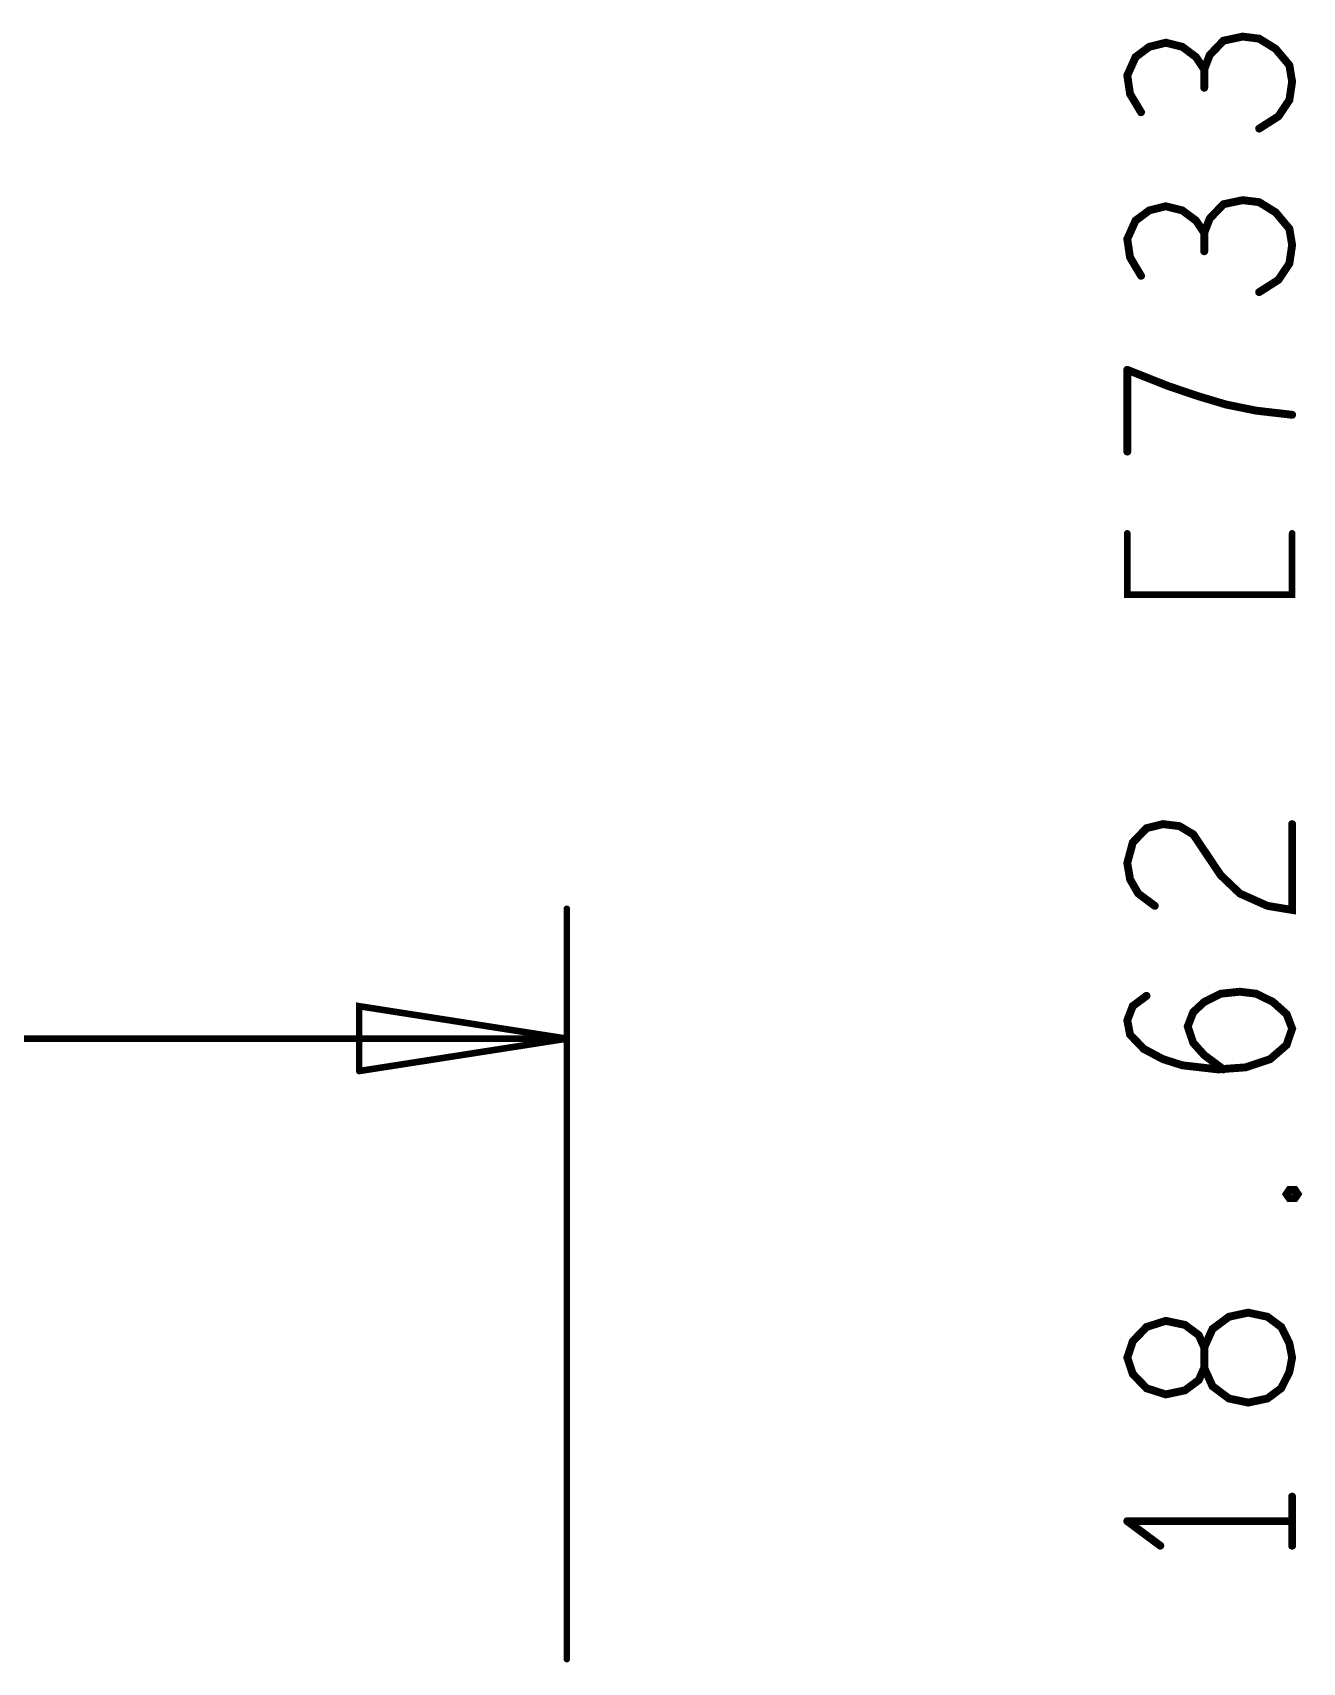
# Model space of a CAD drawing. Header units: millimetres. Extents: x 3362 to 3827, y -139 to 191.
# Drawn here: x 3602.88 to 3627.34, y 27.5 to 58.88 of the extents above; entities that cross this region are included whole.
import ezdxf

# ---------------------------------------------------------------- set-up
doc = ezdxf.new("R2010")
doc.units = ezdxf.units.MM
doc.header["$LTSCALE"] = 23.1
doc.layers.get('0').update_dxf_attribs({"linetype": 'CONTINUOUS'})

# ---------------------------------------------------------------- blocks, each defined once
blk = doc.blocks.new('PAD_R1')
at = {"const_width": 0.5}
blk.add_lwpolyline([(0.25, 0, 1), (-0.25, 0, 1)], format="xyb", close=True, dxfattribs=at)

msp = doc.modelspace()

# ---------------------------------------------------------------- linework, layer by layer
for points, const_width in [([(3625.448, 58.178), (3625.289, 58.414), (3625.025, 58.611), (3624.707, 58.69), (3624.39, 58.611), (3624.125, 58.414), (3623.966, 58.06), (3624.019, 57.705), (3624.231, 57.351)], 0.152), ([(3626.506, 57.036), (3626.877, 57.272), (3627.088, 57.587), (3627.141, 57.942), (3627.088, 58.256), (3626.824, 58.571), (3626.506, 58.768), (3626.189, 58.808), (3625.818, 58.729), (3625.554, 58.453), (3625.448, 58.178), (3625.448, 57.823)], 0.152), ([(3625.448, 55.028), (3625.289, 55.264), (3625.025, 55.461), (3624.707, 55.54), (3624.39, 55.461), (3624.125, 55.264), (3623.966, 54.91), (3624.019, 54.556), (3624.231, 54.201)], 0.152), ([(3626.506, 53.886), (3626.877, 54.123), (3627.088, 54.438), (3627.141, 54.792), (3627.088, 55.107), (3626.824, 55.422), (3626.506, 55.619), (3626.189, 55.658), (3625.818, 55.579), (3625.554, 55.304), (3625.448, 55.028), (3625.448, 54.674)], 0.152), ([(3627.141, 51.524), (3626.453, 51.603), (3625.871, 51.721), (3625.342, 51.879), (3624.76, 52.075), (3623.966, 52.39)], 0.152), ([(3623.966, 52.39), (3623.966, 50.816)], 0.152), ([(3627.141, 49.241), (3627.141, 48.06), (3623.966, 48.06), (3623.966, 49.241)], 0.127), ([(3624.495, 42.067), (3624.178, 42.303), (3624.019, 42.578), (3623.966, 42.893), (3624.072, 43.287), (3624.337, 43.563), (3624.654, 43.641), (3624.972, 43.602), (3625.236, 43.444), (3625.765, 42.657), (3626.136, 42.303), (3626.665, 42.067), (3627.141, 41.988), (3627.141, 43.641)], 0.152), ([(3613.171, 27.56), (3613.171, 42.01)], 0.127), ([(3613.171, 39.509), (3609.171, 40.134), (3609.171, 38.885)], 0.127), ([(3625.818, 38.917), (3625.448, 39.192), (3625.236, 39.429), (3625.13, 39.744), (3625.236, 40.019), (3625.448, 40.216), (3625.765, 40.374), (3626.136, 40.413), (3626.453, 40.374), (3626.771, 40.216), (3627.035, 39.98), (3627.141, 39.704), (3627.035, 39.389), (3626.718, 39.114), (3626.242, 38.956), (3625.712, 38.917), (3625.025, 38.996), (3624.654, 39.114), (3624.284, 39.311), (3624.019, 39.586), (3623.966, 39.862), (3624.072, 40.137), (3624.337, 40.334)], 0.152), ([(3594.983, 39.509), (3613.171, 39.509)], 0.127), ([(3609.171, 38.885), (3613.171, 39.509)], 0.127), ([(3627.141, 29.744), (3627.141, 30.689)], 0.152), ([(3627.141, 30.216), (3623.966, 30.216)], 0.152), ([(3623.966, 30.216), (3624.601, 29.744)], 0.152)]:
    msp.add_lwpolyline(points, dxfattribs=dict(const_width=const_width))
at = {"const_width": 0.152}
for points in [[(3627.247, 36.515), (3627.194, 36.437), (3627.088, 36.437), (3627.035, 36.515), (3627.088, 36.594), (3627.194, 36.594)], [(3627.141, 33.366), (3627.088, 33.641), (3626.93, 33.956), (3626.665, 34.153), (3626.295, 34.232), (3625.924, 34.153), (3625.607, 33.917), (3625.448, 33.563), (3625.448, 33.169), (3625.342, 32.933), (3625.077, 32.736), (3624.707, 32.657), (3624.337, 32.775), (3624.072, 33.051), (3623.966, 33.366), (3624.072, 33.681), (3624.337, 33.956), (3624.707, 34.074), (3625.077, 33.996), (3625.342, 33.799), (3625.448, 33.563), (3625.448, 33.169), (3625.607, 32.815), (3625.924, 32.578), (3626.295, 32.5), (3626.665, 32.578), (3626.93, 32.775), (3627.088, 33.09)]]:
    msp.add_lwpolyline(points, close=True, dxfattribs=at)

# ---------------------------------------------------------------- block references
for p, xscale, yscale in [((3625.448, 58.178), 0.1524, 0.1524), ((3625.448, 57.823), 0.1524, 0.1524), ((3624.231, 57.351), 0.1524, 0.1524), ((3626.506, 57.036), 0.1524, 0.1524), ((3625.448, 55.028), 0.1524, 0.1524), ((3625.448, 54.674), 0.1524, 0.1524), ((3624.231, 54.201), 0.1524, 0.1524), ((3626.506, 53.886), 0.1524, 0.1524), ((3623.966, 52.39), 0.1524, 0.1524), ((3623.966, 52.39), 0.1524, 0.1524), ((3627.141, 51.524), 0.1524, 0.1524), ((3623.966, 50.816), 0.1524, 0.1524), ((3623.966, 49.241), 0.127, 0.127), ((3627.141, 49.241), 0.127, 0.127), ((3627.141, 43.641), 0.1524, 0.1524), ((3613.171, 42.01), 0.127, 0.127), ((3624.495, 42.067), 0.1524, 0.1524), ((3624.337, 40.334), 0.1524, 0.1524), ((3613.171, 39.509), 0.127, 0.127), ((3613.171, 39.509), 0.127, 0.127), ((3613.171, 39.509), 0.127, 0.127), ((3609.171, 38.885), 0.127, 0.127), ((3609.171, 38.885), 0.127, 0.127), ((3625.818, 38.917), 0.1524, 0.1524), ((3627.141, 30.689), 0.1524, 0.1524), ((3623.966, 30.216), 0.1524, 0.1524), ((3623.966, 30.216), 0.1524, 0.1524), ((3627.141, 30.216), 0.1524, 0.1524), ((3624.601, 29.744), 0.1524, 0.1524), ((3627.141, 29.744), 0.1524, 0.1524), ((3613.171, 27.56), 0.127, 0.127)]:
    msp.add_blockref('PAD_R1', p, dxfattribs=dict(xscale=xscale, yscale=yscale))

doc.saveas('drawing.dxf')
